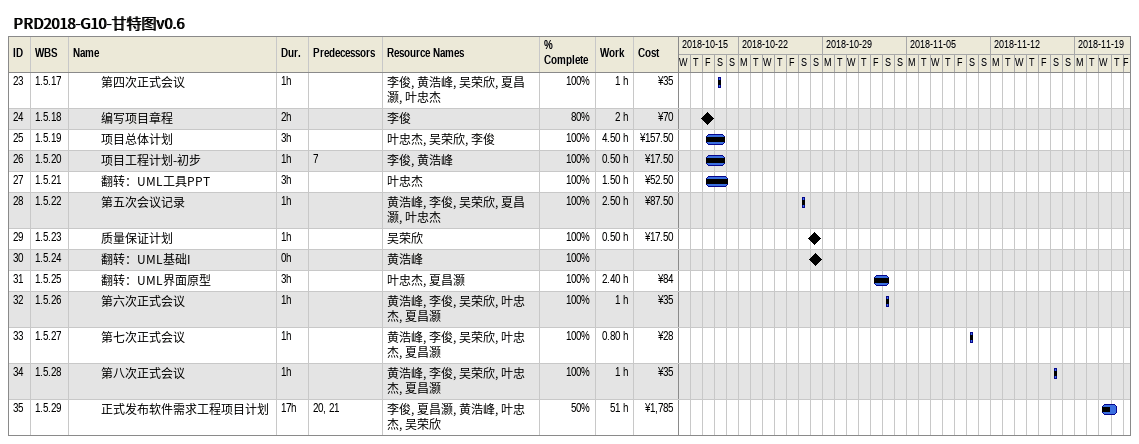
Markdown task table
PRD2018-G10-甘特图v0.6

| ID | WBS | Task | Duration | Start | Finish | Predecessors | Resources | % complete | Work (h) | Cost (¥) |
|---|---|---|---|---|---|---|---|---|---|---|
| 23 | 1.5.17 | 第四次正式会议 | 1h | 2018-10-20 | 2018-10-20 |  | 李俊, 黄浩峰, 吴荣欣, 夏昌灏, 叶忠杰 | 100 | 1 | 35 |
| 24 | 1.5.18 | 编写项目章程 | 2h | 2018-10-19 | 2018-10-19 |  | 李俊 | 80 | 2 | 70 |
| 25 | 1.5.19 | 项目总体计划 | 3h | 2018-10-19 | 2018-10-20 |  | 叶忠杰, 吴荣欣, 李俊 | 100 | 4.50 | 157.50 |
| 26 | 1.5.20 | 项目工程计划-初步 | 1h | 2018-10-19 | 2018-10-20 | 7 | 李俊, 黄浩峰 | 100 | 0.50 | 17.50 |
| 27 | 1.5.21 | 翻转：UML工具PPT | 3h | 2018-10-19 | 2018-10-21 |  | 叶忠杰 | 100 | 1.50 | 52.50 |
| 28 | 1.5.22 | 第五次会议记录 | 1h | 2018-10-27 | 2018-10-27 |  | 黄浩峰, 李俊, 吴荣欣, 夏昌灏, 叶忠杰 | 100 | 2.50 | 87.50 |
| 29 | 1.5.23 | 质量保证计划 | 1h | 2018-10-28 | 2018-10-28 |  | 吴荣欣 | 100 | 0.50 | 17.50 |
| 30 | 1.5.24 | 翻转：UML基础I | 0h | 2018-10-28 | 2018-10-28 |  | 黄浩峰 | 100 |  |  |
| 31 | 1.5.25 | 翻转：UML界面原型 | 3h | 2018-11-02 | 2018-11-03 |  | 叶忠杰, 夏昌灏 | 100 | 2.40 | 84 |
| 32 | 1.5.26 | 第六次正式会议 | 1h | 2018-11-03 | 2018-11-03 |  | 黄浩峰, 李俊, 吴荣欣, 叶忠杰, 夏昌灏 | 100 | 1 | 35 |
| 33 | 1.5.27 | 第七次正式会议 | 1h | 2018-11-10 | 2018-11-10 |  | 黄浩峰, 李俊, 吴荣欣, 叶忠杰, 夏昌灏 | 100 | 0.80 | 28 |
| 34 | 1.5.28 | 第八次正式会议 | 1h | 2018-11-17 | 2018-11-17 |  | 黄浩峰, 李俊, 吴荣欣, 叶忠杰, 夏昌灏 | 100 | 1 | 35 |
| 35 | 1.5.29 | 正式发布软件需求工程项目计划 | 17h | 2018-11-21 | 2018-11-22 | 20, 21 | 李俊, 夏昌灏, 黄浩峰, 叶忠杰, 吴荣欣 | 50 | 51 | 1785 |
